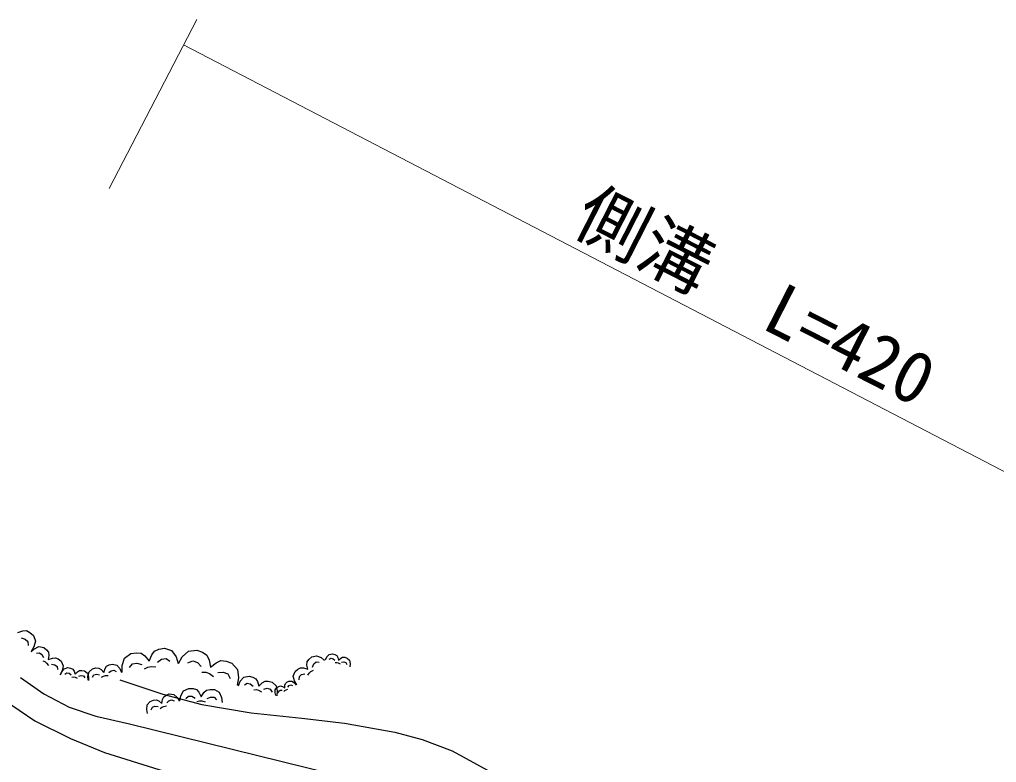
# Model space of a CAD drawing. Units: millimetres, scale not verified. Extents: x 40000 to 680000, y 20000 to 380000.
# Drawn here: x 511139 to 545547, y 308029 to 334195 of the extents above; entities that cross this region are included whole.
import ezdxf
from ezdxf.enums import TextEntityAlignment as Align

# ---------------------------------------------------------------- set-up
doc = ezdxf.new("R2010")
doc.units = ezdxf.units.MM
doc.header["$LTSCALE"] = 1000
doc.layers.add('M-BGD', color=7, linetype='Continuous', lineweight=25)
doc.layers.add('M-STR-HTXT', color=7, linetype='Continuous', lineweight=13)
doc.styles.add('ＭＳ ゴシック', font='')
doc.styles.get('ＭＳ ゴシック').set_extended_font_data('MS Gothic')

msp = doc.modelspace()

# ---------------------------------------------------------------- linework, layer by layer
at = {"layer": 'M-BGD'}
for p, q in [((511075, 312610), (511253, 312665)), ((511253, 312665), (511389, 312673)), ((511389, 312673), (511505, 312611)), ((511505, 312611), (511625, 312504)), ((511625, 312504), (511704, 312305)), ((511199, 312413), (511337, 312375)), ((511337, 312375), (511433, 312290)), ((511433, 312290), (511440, 312154)), ((511647, 312097), (511543, 311933)), ((511704, 312305), (511647, 312097)), ((511663, 312036), (511821, 312111)), ((511821, 312111), (511992, 312075)), ((511546, 311930), (511663, 312036)), ((511737, 311878), (511847, 311891)), ((511847, 311891), (511929, 311827)), ((511929, 311827), (511978, 311722)), ((511992, 312075), (512094, 311995)), ((512094, 311995), (512159, 311910)), ((512172, 311800), (512153, 311650)), ((512159, 311910), (512172, 311800)), ((514838, 311705), (515056, 311861)), ((515056, 311861), (515254, 311893)), ((515254, 311893), (515418, 311878)), ((515418, 311878), (515556, 311779)), ((515556, 311779), (515705, 311600)), ((515705, 311600), (515793, 311816)), ((515793, 311816), (515892, 311954)), ((515892, 311954), (516044, 312018)), ((516044, 312018), (516242, 312050)), ((516242, 312050), (516497, 311969)), ((516497, 311969), (516654, 311750)), ((516654, 311750), (516731, 311519)), ((516738, 311520), (516871, 311753)), ((516871, 311753), (517087, 311954)), ((517087, 311954), (517381, 311985)), ((517381, 311985), (517587, 311908)), ((517587, 311908), (517736, 311806)), ((517736, 311806), (517814, 311636)), ((521332, 311658), (521430, 311744)), ((521430, 311744), (521598, 311788)), ((521598, 311788), (521760, 311722)), ((521911, 311646), (521958, 311745)), ((521958, 311745), (522039, 311834)), ((522039, 311834), (522158, 311857)), ((522158, 311857), (522244, 311832)), ((522244, 311832), (522309, 311795)), ((522309, 311795), (522346, 311728)), ((511955, 311608), (512032, 311580)), ((512032, 311580), (512093, 311531)), ((512093, 311531), (512159, 311447)), ((512153, 311650), (512295, 311704)), ((512264, 311496), (512378, 311473)), ((512295, 311704), (512405, 311717)), ((512378, 311473), (512460, 311408)), ((512405, 311717), (512502, 311673)), ((512460, 311408), (512473, 311298)), ((512502, 311673), (512604, 311592)), ((512604, 311592), (512679, 311434)), ((512679, 311434), (512643, 311263)), ((514153, 311334), (514206, 311421)), ((514206, 311421), (514294, 311466)), ((514294, 311466), (514411, 311494)), ((514411, 311494), (514568, 311457)), ((514568, 311457), (514671, 311333)), ((514755, 311205), (514757, 311449)), ((514757, 311449), (514838, 311705)), ((515013, 311368), (515113, 311505)), ((515113, 311505), (515271, 311531)), ((515271, 311531), (515441, 311477)), ((515658, 311389), (515776, 311408)), ((515776, 311408), (515941, 311394)), ((515995, 311564), (516140, 311669)), ((516140, 311669), (516298, 311694)), ((516298, 311694), (516435, 311594)), ((517072, 311536), (517242, 311614)), ((517242, 311614), (517407, 311552)), ((517407, 311552), (517541, 311408)), ((517814, 311636), (517861, 311383)), ((517861, 311383), (518061, 311543)), ((518061, 311543), (518231, 311621)), ((518231, 311621), (518411, 311600)), ((518411, 311600), (518617, 311523)), ((518617, 311523), (518819, 311307)), ((521263, 311460), (521271, 311570)), ((521290, 311310), (521263, 311460)), ((521271, 311570), (521332, 311658)), ((521461, 311391), (521506, 311499)), ((521506, 311499), (521584, 311568)), ((521584, 311568), (521694, 311560)), ((521760, 311722), (521882, 311621)), ((522047, 311664), (522113, 311701)), ((522113, 311701), (522183, 311681)), ((522183, 311681), (522242, 311627)), ((522257, 311547), (522314, 311550)), ((522314, 311550), (522366, 311535)), ((522346, 311728), (522373, 311627)), ((522366, 311535), (522430, 311498)), ((522373, 311627), (522450, 311698)), ((522450, 311698), (522516, 311735)), ((522484, 311557), (522563, 311572)), ((522516, 311735), (522591, 311733)), ((522563, 311572), (522633, 311552)), ((522591, 311733), (522677, 311708)), ((522633, 311552), (522670, 311485)), ((522677, 311708), (522766, 311627)), ((522766, 311627), (522788, 311508)), ((522788, 311508), (522776, 311399)), ((512643, 311263), (512567, 311124)), ((512584, 311111), (512627, 311225)), ((512627, 311225), (512709, 311332)), ((512709, 311332), (512838, 311368)), ((512733, 311143), (512804, 311191)), ((512804, 311191), (512882, 311176)), ((512838, 311368), (512936, 311349)), ((512882, 311176), (512953, 311121)), ((512936, 311349), (513011, 311314)), ((513011, 311314), (513058, 311243)), ((513058, 311243), (513098, 311134)), ((513098, 311134), (513176, 311221)), ((513176, 311221), (513246, 311268)), ((513228, 311068), (513314, 311092)), ((513246, 311268), (513329, 311273)), ((513314, 311092), (513393, 311077)), ((513329, 311273), (513427, 311254)), ((513393, 311077), (513440, 311006)), ((513427, 311254), (513533, 311172)), ((513533, 311172), (513569, 311042)), ((513550, 311068), (513587, 311225)), ((513560, 310922), (513550, 311068)), ((513587, 311225), (513710, 311328)), ((513707, 311031), (513760, 311117)), ((513710, 311328), (513827, 311356)), ((513760, 311117), (513854, 311140)), ((513827, 311356), (513926, 311354)), ((513854, 311140), (513958, 311115)), ((513926, 311354), (514013, 311301)), ((514013, 311301), (514110, 311201)), ((514027, 311033), (514091, 311073)), ((514091, 311073), (514161, 311089)), ((514110, 311201), (514153, 311334)), ((514161, 311089), (514260, 311088)), ((514285, 311193), (514367, 311261)), ((514367, 311261), (514461, 311284)), ((514461, 311284), (514547, 311230)), ((514671, 311333), (514728, 311199)), ((515546, 311331), (515658, 311389)), ((517562, 311212), (517701, 311207)), ((517701, 311207), (517825, 311161)), ((517825, 311161), (517974, 311058)), ((518118, 311193), (518314, 311214)), ((518314, 311214), (518479, 311152)), ((518479, 311152), (518556, 310982)), ((518819, 311307), (518850, 311013)), ((519039, 311030), (519223, 311069)), ((519223, 311069), (519358, 311033)), ((520777, 311068), (520843, 311230)), ((520821, 310899), (520777, 311068)), ((520843, 311230), (520940, 311315)), ((520940, 311315), (521036, 311364)), ((520989, 310943), (520997, 311053)), ((520997, 311053), (521075, 311122)), ((521036, 311364), (521146, 311357)), ((521075, 311122), (521188, 311151)), ((521146, 311357), (521290, 311310)), ((521295, 311107), (521337, 311178)), ((521337, 311178), (521395, 311230)), ((521395, 311230), (521491, 311279)), ((512977, 311035), (513040, 311043)), ((513040, 311043), (513099, 311032)), ((513099, 311032), (513174, 310997)), ((513569, 311042), (513566, 310921)), ((518850, 311013), (518799, 310750)), ((518846, 310733), (518915, 310888)), ((518915, 310888), (519039, 311030)), ((519057, 310764), (519159, 310824)), ((519159, 310824), (519267, 310796)), ((519267, 310796), (519362, 310713)), ((519358, 311033), (519460, 310978)), ((519460, 310978), (519520, 310875)), ((519520, 310875), (519565, 310718)), ((519565, 310718), (519682, 310832)), ((519682, 310832), (519785, 310892)), ((519785, 310892), (519900, 310891)), ((519900, 310891), (520036, 310855)), ((520036, 310855), (520177, 310732)), ((520177, 310732), (520216, 310547)), ((520200, 310673), (520271, 310710)), ((520271, 310710), (520336, 310725)), ((520336, 310725), (520400, 310704)), ((520479, 310654), (520486, 310748)), ((520486, 310748), (520506, 310812)), ((520506, 310812), (520556, 310856)), ((520556, 310856), (520627, 310892)), ((520594, 310677), (520636, 310735)), ((520627, 310892), (520735, 310893)), ((520636, 310735), (520693, 310764)), ((520693, 310764), (520758, 310743)), ((520735, 310893), (520821, 310830)), ((520904, 310764), (520821, 310899)), ((520821, 310830), (520879, 310752)), ((516221, 310340), (516302, 310397)), ((516302, 310397), (516414, 310441)), ((516414, 310441), (516574, 310426)), ((516574, 310426), (516693, 310317)), ((516782, 310197), (516820, 310376)), ((516820, 310376), (516917, 310552)), ((516917, 310552), (517101, 310635)), ((516996, 310279), (517089, 310365)), ((517089, 310365), (517209, 310360)), ((517101, 310635), (517250, 310629)), ((517250, 310629), (517369, 310594)), ((517369, 310594), (517455, 310500)), ((517455, 310500), (517539, 310346)), ((517539, 310346), (517635, 310492)), ((517635, 310492), (517729, 310579)), ((517729, 310579), (517850, 310604)), ((517850, 310604), (518000, 310597)), ((518000, 310597), (518176, 310500)), ((518176, 310500), (518258, 310316)), ((519387, 310591), (519476, 310597)), ((519476, 310597), (519557, 310575)), ((519557, 310575), (519658, 310520)), ((519741, 310614), (519863, 310640)), ((519863, 310640), (519972, 310611)), ((519972, 310611), (520032, 310509)), ((520137, 310587), (520200, 310673)), ((520138, 310479), (520137, 310587)), ((520167, 310386), (520138, 310479)), ((520216, 310547), (520200, 310378)), ((520245, 310480), (520266, 310545)), ((520266, 310545), (520323, 310574)), ((520323, 310574), (520394, 310575)), ((520400, 310704), (520479, 310654)), ((520452, 310532), (520487, 310569)), ((520487, 310569), (520530, 310591)), ((520530, 310591), (520594, 310605)), ((515620, 309899), (515634, 310060)), ((515634, 310060), (515743, 310179)), ((515743, 310179), (515854, 310223)), ((515854, 310223), (515953, 310235)), ((515953, 310235), (516046, 310194)), ((516046, 310194), (516156, 310108)), ((516156, 310108), (516180, 310246)), ((516180, 310246), (516221, 310340)), ((516330, 310125), (516402, 310204)), ((516402, 310204), (516492, 310239)), ((516492, 310239), (516585, 310198)), ((516693, 310317), (516768, 310192)), ((517209, 310360), (517327, 310295)), ((517382, 310172), (517473, 310199)), ((517473, 310199), (517563, 310195)), ((517563, 310195), (517681, 310160)), ((517746, 310277), (517869, 310332)), ((517869, 310332), (517989, 310327)), ((517989, 310327), (518075, 310234)), ((518258, 310316), (518281, 310135)), ((515649, 309756), (515620, 309899)), ((515780, 309884), (515821, 309978)), ((515821, 309978), (515910, 310013)), ((515910, 310013), (516017, 310003)), ((516097, 309930), (516155, 309979)), ((516155, 309979), (516222, 310005)), ((516222, 310005), (516320, 310018))]:
    msp.add_line(p, q, dxfattribs=at)
for points in [[(507474, 312478), (509460, 310999), (511675, 309495), (512930, 308868), (514135, 308382), (516046, 307782), (518021, 307273), (520748, 306606), (523827, 305732), (525501, 305098), (527148, 304366), (530294, 302812), (533626, 301050), (537110, 299092), (540563, 297028), (541346, 296432), (542223, 295606), (542807, 294893), (543340, 294046), (543537, 293699)], [(511168, 311020), (511999, 310451), (512887, 309977), (513830, 309660), (515008, 309387), (524005, 307165), (525706, 306573), (527354, 305886), (530298, 304422), (533472, 302721), (535583, 301523), (537875, 300100), (539024, 299298), (540107, 298402), (544114, 294739)], [(514666, 310943), (516182, 310429), (517561, 310073), (519297, 309782), (521086, 309588), (522587, 309415), (524354, 309095), (525321, 308836), (526375, 308441), (529936, 306490), (533572, 304381), (536634, 302574), (539504, 300748), (541290, 299462), (543037, 298326), (544031, 297655), (544834, 296981), (545262, 296586)]]:
    msp.add_lwpolyline(points, dxfattribs=at)
at = {"layer": 'M-STR-HTXT'}
for p, q in [((514291, 328241), (517380, 334195)), ((516919, 333307), (553991, 314024))]:
    msp.add_line(p, q, dxfattribs=at)

# ---------------------------------------------------------------- texts
at = {"layer": 'M-STR-HTXT', "style": 'ＭＳ ゴシック'}
msp.add_text('側溝\u3000L=420', height=1833, rotation=332.972, dxfattribs=at).set_placement((530275, 326272), align=Align.BOTTOM_LEFT)

doc.saveas('drawing.dxf')
